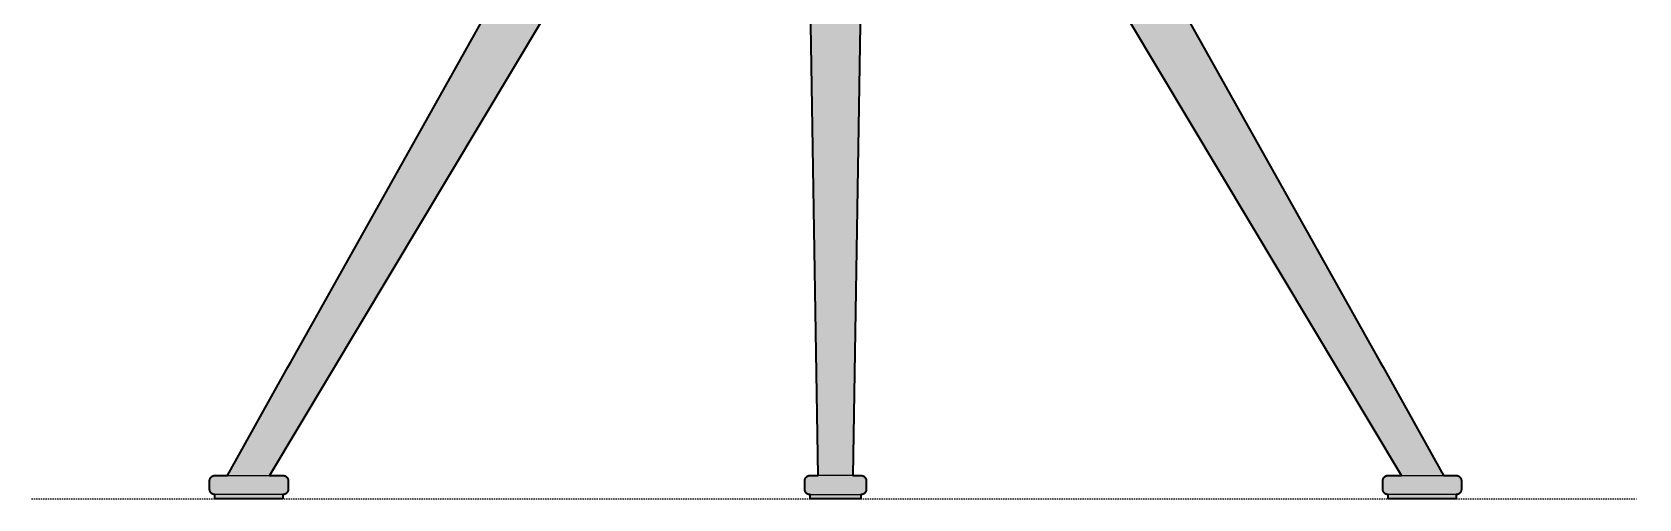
# Model space of a CAD drawing. Header units: millimetres. Extents: x 0 to 1730, y -952 to 439.
# Drawn here: x 0 to 757, y 0 to 220 of the extents above; entities that cross this region are included whole.
import ezdxf

# ---------------------------------------------------------------- set-up
doc = ezdxf.new("R2010")
doc.units = ezdxf.units.MM
doc.linetypes.add('Dots', pattern=[1, 0, -1])
doc.layers.add('Blocks', color=7, linetype='Continuous')
doc.layers.add('Blocks$Fill', color=7, linetype='Continuous', true_color=0xffffff)
for name, color, linetype, lineweight, true_color in [('Blocks$Inner', 7, 'Continuous', 25, 0x007f00), ('Blocks$Outline', 7, 'Continuous', 35, 0xff3f3f), ('Groud', 7, 'Dots', 25, 0x243775)]:
    doc.layers.add(name, color=color, linetype=linetype, lineweight=lineweight, true_color=true_color)

# ---------------------------------------------------------------- blocks, each defined once
blk = doc.blocks.new('Pyramid 51 Coffee Table Front')
at = {"layer": 'Blocks$Fill'}
blk.add_hatch(color=256, dxfattribs=at).paths.add_polyline_path([(678.38, 439.5), (678.38, 417.5), (628.38, 417.5), (628.38, 415.5), (623.27, 415.5), (621.24, 415.44), (620.29, 415.37), (619.34, 415.27), (618.46, 415.15), (618.03, 415.07), (617.59, 414.99), (617.2, 414.91), (616.81, 414.83), (616.42, 414.73), (616.03, 414.62), (615.71, 414.52), (615.4, 414.42), (615.08, 414.3), (614.93, 414.24), (614.77, 414.17), (614.64, 414.11), (614.51, 414.05), (614.37, 413.99), (614.24, 413.92), (614.14, 413.86), (614.03, 413.79), (613.92, 413.73), (613.82, 413.66), (613.73, 413.59), (613.68, 413.56), (613.64, 413.52), (613.6, 413.49), (613.55, 413.45), (613.51, 413.41), (613.47, 413.38), (613.44, 413.34), (613.4, 413.31), (613.37, 413.27), (613.34, 413.23), (613.3, 413.2), (613.27, 413.16), (613.24, 413.12), (613.22, 413.08), (613.19, 413.05), (613.17, 413.01), (613.15, 412.98), (613.14, 412.95), (613.12, 412.91), (613.1, 412.88), (613.1, 412.86), (613.09, 412.84), (613.08, 412.82), (613.07, 412.8), (613.07, 412.78), (613.06, 412.77), (613.06, 412.75), (613.05, 412.73), (613.05, 412.71), (613.04, 412.69), (613.04, 412.67), (613.04, 412.65), (613.03, 412.63), (613.03, 412.61), (613.03, 412.59), (613.02, 412.58), (613.02, 412.56), (613.02, 412.54), (613.02, 412.52), (613.02, 412.5), (613.02, 412.49), (606.19, 412.49), (460.52, 375.61), (634.94, 64.42), (636.3, 61.98), (664.76, 11), (667.18, 11), (670.65, 11), (670.77, 11), (670.83, 10.99), (670.89, 10.99), (670.95, 10.98), (671.01, 10.97), (671.07, 10.96), (671.13, 10.95), (671.2, 10.94), (671.26, 10.93), (671.32, 10.91), (671.37, 10.89), (671.43, 10.87), (671.49, 10.85), (671.55, 10.83), (671.61, 10.81), (671.67, 10.79), (671.72, 10.76), (671.78, 10.73), (671.83, 10.7), (671.89, 10.67), (671.94, 10.64), (671.99, 10.61), (672.04, 10.58), (672.1, 10.54), (672.14, 10.51), (672.19, 10.47), (672.24, 10.43), (672.29, 10.39), (672.33, 10.35), (672.38, 10.31), (672.42, 10.27), (672.5, 10.18), (672.54, 10.14), (672.58, 10.09), (672.62, 10.04), (672.66, 9.99), (672.69, 9.94), (672.73, 9.89), (672.76, 9.84), (672.79, 9.79), (672.83, 9.74), (672.86, 9.68), (672.88, 9.63), (672.91, 9.57), (672.94, 9.51), (672.96, 9.46), (672.98, 9.4), (673.01, 9.34), (673.03, 9.28), (673.05, 9.22), (673.06, 9.16), (673.08, 9.1), (673.09, 9.04), (673.1, 8.98), (673.12, 8.92), (673.13, 8.86), (673.13, 8.8), (673.14, 8.74), (673.15, 8.68), (673.15, 8.62), (673.15, 8.56), (673.15, 8.5), (673.15, 4.5), (673.15, 4.38), (673.15, 4.32), (673.14, 4.26), (673.13, 4.2), (673.13, 4.14), (673.12, 4.08), (673.1, 4.02), (673.09, 3.96), (673.08, 3.9), (673.06, 3.84), (673.05, 3.78), (673.03, 3.72), (673.01, 3.66), (672.98, 3.6), (672.96, 3.54), (672.94, 3.49), (672.91, 3.43), (672.88, 3.37), (672.86, 3.32), (672.83, 3.26), (672.79, 3.21), (672.76, 3.16), (672.73, 3.11), (672.69, 3.06), (672.66, 3.01), (672.62, 2.96), (672.58, 2.91), (672.54, 2.86), (672.5, 2.82), (672.46, 2.78), (672.42, 2.73), (672.33, 2.65), (672.29, 2.61), (672.24, 2.57), (672.19, 2.53), (672.14, 2.49), (672.1, 2.46), (672.04, 2.42), (671.99, 2.39), (671.94, 2.36), (671.89, 2.33), (671.83, 2.3), (671.78, 2.27), (671.72, 2.24), (671.67, 2.21), (671.61, 2.19), (671.55, 2.17), (671.49, 2.15), (671.43, 2.13), (671.37, 2.11), (671.32, 2.09), (671.26, 2.07), (671.2, 2.06), (671.13, 2.05), (671.07, 2.04), (671.01, 2.03), (670.95, 2.02), (670.89, 2.01), (670.83, 2.01), (670.77, 2), (670.71, 2), (670.65, 2), (670.65, 0), (667.18, 0), (642.12, 0), (638.65, 0), (638.65, 2), (638.53, 2), (638.47, 2.01), (638.41, 2.01), (638.35, 2.02), (638.29, 2.03), (638.23, 2.04), (638.17, 2.05), (638.11, 2.06), (638.05, 2.07), (637.99, 2.09), (637.93, 2.11), (637.87, 2.13), (637.81, 2.15), (637.75, 2.17), (637.7, 2.19), (637.64, 2.21), (637.58, 2.24), (637.53, 2.27), (637.47, 2.3), (637.42, 2.33), (637.36, 2.36), (637.31, 2.39), (637.26, 2.42), (637.21, 2.46), (637.16, 2.49), (637.11, 2.53), (637.06, 2.57), (637.02, 2.61), (636.97, 2.65), (636.93, 2.69), (636.88, 2.73), (636.8, 2.82), (636.76, 2.86), (636.72, 2.91), (636.68, 2.96), (636.65, 3.01), (636.61, 3.06), (636.58, 3.11), (636.54, 3.16), (636.51, 3.21), (636.48, 3.26), (636.45, 3.32), (636.42, 3.37), (636.39, 3.43), (636.37, 3.49), (636.34, 3.54), (636.32, 3.6), (636.3, 3.66), (636.28, 3.72), (636.26, 3.78), (636.24, 3.84), (636.23, 3.9), (636.21, 3.96), (636.2, 4.02), (636.19, 4.08), (636.18, 4.14), (636.17, 4.2), (636.16, 4.26), (636.16, 4.32), (636.16, 4.38), (636.15, 4.44), (636.15, 4.5), (636.15, 8.5), (636.16, 8.62), (636.16, 8.68), (636.16, 8.74), (636.17, 8.8), (636.18, 8.86), (636.19, 8.92), (636.2, 8.98), (636.21, 9.04), (636.23, 9.1), (636.24, 9.16), (636.26, 9.22), (636.28, 9.28), (636.3, 9.34), (636.32, 9.4), (636.34, 9.46), (636.37, 9.51), (636.39, 9.57), (636.42, 9.63), (636.45, 9.68), (636.48, 9.74), (636.51, 9.79), (636.54, 9.84), (636.58, 9.89), (636.61, 9.94), (636.65, 9.99), (636.68, 10.04), (636.72, 10.09), (636.76, 10.14), (636.8, 10.18), (636.84, 10.22), (636.88, 10.27), (636.97, 10.35), (637.02, 10.39), (637.06, 10.43), (637.11, 10.47), (637.16, 10.51), (637.21, 10.54), (637.26, 10.58), (637.31, 10.61), (637.36, 10.64), (637.42, 10.67), (637.47, 10.7), (637.53, 10.73), (637.58, 10.76), (637.64, 10.79), (637.7, 10.81), (637.75, 10.83), (637.81, 10.85), (637.87, 10.87), (637.93, 10.89), (637.99, 10.91), (638.05, 10.93), (638.11, 10.94), (638.17, 10.95), (638.23, 10.96), (638.29, 10.97), (638.35, 10.98), (638.41, 10.99), (638.47, 10.99), (638.53, 11), (638.59, 11), (638.65, 11), (638.65, 11), (642.12, 11), (644.95, 11), (431.2, 368.19), (429.88, 368.19), (429.77, 368.17), (429.74, 368.17), (429.71, 368.17), (429.68, 368.17), (429.65, 368.17), (429.65, 368.19), (395.32, 368.19), (393.32, 368.19), (392.88, 368.19), (392.4, 368.19), (386.51, 11), (390.37, 11), (390.49, 11), (390.54, 10.99), (390.6, 10.99), (390.66, 10.98), (390.71, 10.98), (390.77, 10.97), (390.83, 10.96), (390.89, 10.95), (390.95, 10.93), (391, 10.92), (391.06, 10.9), (391.12, 10.89), (391.18, 10.87), (391.24, 10.85), (391.29, 10.82), (391.35, 10.8), (391.41, 10.78), (391.47, 10.75), (391.52, 10.72), (391.58, 10.69), (391.63, 10.66), (391.69, 10.63), (391.74, 10.59), (391.8, 10.56), (391.85, 10.52), (391.9, 10.48), (391.95, 10.44), (392, 10.4), (392.05, 10.36), (392.1, 10.31), (392.14, 10.27), (392.19, 10.22), (392.23, 10.17), (392.27, 10.13), (392.31, 10.08), (392.35, 10.03), (392.39, 9.97), (392.43, 9.92), (392.47, 9.87), (392.5, 9.81), (392.53, 9.76), (392.56, 9.7), (392.59, 9.65), (392.62, 9.59), (392.65, 9.54), (392.67, 9.48), (392.7, 9.42), (392.72, 9.36), (392.74, 9.3), (392.76, 9.25), (392.78, 9.19), (392.79, 9.13), (392.81, 9.07), (392.82, 9.01), (392.83, 8.95), (392.84, 8.9), (392.85, 8.84), (392.86, 8.78), (392.86, 8.72), (392.87, 8.67), (392.87, 8.61), (392.87, 8.56), (392.87, 8.5), (392.87, 4.5), (392.87, 4.39), (392.87, 4.33), (392.86, 4.28), (392.86, 4.22), (392.85, 4.16), (392.84, 4.1), (392.83, 4.05), (392.82, 3.99), (392.81, 3.93), (392.79, 3.87), (392.78, 3.81), (392.76, 3.75), (392.74, 3.7), (392.72, 3.64), (392.7, 3.58), (392.67, 3.52), (392.65, 3.46), (392.62, 3.41), (392.59, 3.35), (392.56, 3.3), (392.53, 3.24), (392.5, 3.19), (392.47, 3.13), (392.43, 3.08), (392.39, 3.03), (392.35, 2.97), (392.31, 2.92), (392.27, 2.87), (392.23, 2.83), (392.19, 2.78), (392.14, 2.73), (392.1, 2.69), (392.05, 2.64), (392, 2.6), (391.95, 2.56), (391.9, 2.52), (391.85, 2.48), (391.8, 2.44), (391.74, 2.41), (391.69, 2.37), (391.63, 2.34), (391.58, 2.31), (391.52, 2.28), (391.47, 2.25), (391.41, 2.22), (391.35, 2.2), (391.29, 2.18), (391.24, 2.15), (391.18, 2.13), (391.12, 2.11), (391.06, 2.1), (391, 2.08), (390.95, 2.07), (390.89, 2.05), (390.83, 2.04), (390.77, 2.03), (390.71, 2.02), (390.66, 2.02), (390.6, 2.01), (390.54, 2.01), (390.49, 2), (390.43, 2), (390.37, 2), (390.37, 0), (366.37, 0), (366.37, 2), (366.26, 2), (366.21, 2.01), (366.15, 2.01), (366.09, 2.02), (366.03, 2.02), (365.98, 2.03), (365.92, 2.04), (365.86, 2.05), (365.8, 2.07), (365.74, 2.08), (365.69, 2.1), (365.63, 2.11), (365.57, 2.13), (365.51, 2.15), (365.45, 2.18), (365.4, 2.2), (365.34, 2.22), (365.28, 2.25), (365.23, 2.28), (365.17, 2.31), (365.11, 2.34), (365.06, 2.37), (365.01, 2.41), (364.95, 2.44), (364.9, 2.48), (364.85, 2.52), (364.8, 2.56), (364.75, 2.6), (364.7, 2.64), (364.65, 2.69), (364.61, 2.73), (364.56, 2.78), (364.52, 2.83), (364.47, 2.87), (364.43, 2.92), (364.39, 2.97), (364.35, 3.03), (364.32, 3.08), (364.28, 3.13), (364.25, 3.19), (364.21, 3.24), (364.18, 3.3), (364.15, 3.35), (364.13, 3.41), (364.1, 3.46), (364.07, 3.52), (364.05, 3.58), (364.03, 3.64), (364.01, 3.7), (363.99, 3.75), (363.97, 3.81), (363.95, 3.87), (363.94, 3.93), (363.93, 3.99), (363.92, 4.05), (363.91, 4.1), (363.9, 4.16), (363.89, 4.22), (363.88, 4.28), (363.88, 4.33), (363.88, 4.39), (363.87, 4.44), (363.87, 4.5), (363.87, 8.5), (363.88, 8.61), (363.88, 8.67), (363.88, 8.72), (363.89, 8.78), (363.9, 8.84), (363.91, 8.9), (363.92, 8.95), (363.93, 9.01), (363.94, 9.07), (363.95, 9.13), (363.97, 9.19), (363.99, 9.25), (364.01, 9.3), (364.03, 9.36), (364.05, 9.42), (364.07, 9.48), (364.1, 9.54), (364.13, 9.59), (364.15, 9.65), (364.18, 9.7), (364.21, 9.76), (364.25, 9.81), (364.28, 9.87), (364.32, 9.92), (364.35, 9.97), (364.39, 10.03), (364.43, 10.08), (364.47, 10.13), (364.52, 10.17), (364.56, 10.22), (364.61, 10.27), (364.65, 10.31), (364.7, 10.36), (364.75, 10.4), (364.8, 10.44), (364.85, 10.48), (364.9, 10.52), (364.95, 10.56), (365.01, 10.59), (365.06, 10.63), (365.11, 10.66), (365.17, 10.69), (365.23, 10.72), (365.28, 10.75), (365.34, 10.78), (365.4, 10.8), (365.45, 10.82), (365.51, 10.85), (365.57, 10.87), (365.63, 10.89), (365.69, 10.9), (365.74, 10.92), (365.8, 10.93), (365.86, 10.95), (365.92, 10.96), (365.98, 10.97), (366.03, 10.98), (366.09, 10.98), (366.15, 10.99), (366.21, 10.99), (366.26, 11), (366.32, 11), (366.37, 11), (370.24, 11), (364.34, 368.19), (363.88, 368.19), (363.43, 368.19), (361.43, 368.19), (325.55, 368.19), (111.8, 11), (114.63, 11), (118.1, 11), (118.22, 11), (118.28, 10.99), (118.34, 10.99), (118.4, 10.98), (118.46, 10.97), (118.52, 10.96), (118.58, 10.95), (118.64, 10.94), (118.7, 10.93), (118.76, 10.91), (118.82, 10.89), (118.88, 10.87), (118.94, 10.85), (119, 10.83), (119.06, 10.81), (119.11, 10.79), (119.17, 10.76), (119.23, 10.73), (119.28, 10.7), (119.34, 10.67), (119.39, 10.64), (119.44, 10.61), (119.49, 10.58), (119.54, 10.54), (119.59, 10.51), (119.64, 10.47), (119.69, 10.43), (119.74, 10.39), (119.78, 10.35), (119.82, 10.31), (119.87, 10.27), (119.95, 10.18), (119.99, 10.14), (120.03, 10.09), (120.07, 10.04), (120.11, 9.99), (120.14, 9.94), (120.18, 9.89), (120.21, 9.84), (120.24, 9.79), (120.27, 9.74), (120.3, 9.68), (120.33, 9.63), (120.36, 9.57), (120.39, 9.51), (120.41, 9.46), (120.43, 9.4), (120.45, 9.34), (120.47, 9.28), (120.49, 9.22), (120.51, 9.16), (120.53, 9.1), (120.54, 9.04), (120.55, 8.98), (120.56, 8.92), (120.57, 8.86), (120.58, 8.8), (120.59, 8.74), (120.59, 8.68), (120.6, 8.62), (120.6, 8.56), (120.6, 8.5), (120.6, 4.5), (120.6, 4.38), (120.59, 4.32), (120.59, 4.26), (120.58, 4.2), (120.57, 4.14), (120.56, 4.08), (120.55, 4.02), (120.54, 3.96), (120.53, 3.9), (120.51, 3.84), (120.49, 3.78), (120.47, 3.72), (120.45, 3.66), (120.43, 3.6), (120.41, 3.54), (120.39, 3.49), (120.36, 3.43), (120.33, 3.37), (120.3, 3.32), (120.27, 3.26), (120.24, 3.21), (120.21, 3.16), (120.18, 3.11), (120.14, 3.06), (120.11, 3.01), (120.07, 2.96), (120.03, 2.91), (119.99, 2.86), (119.95, 2.82), (119.91, 2.78), (119.87, 2.73), (119.78, 2.65), (119.74, 2.61), (119.69, 2.57), (119.64, 2.53), (119.59, 2.49), (119.54, 2.46), (119.49, 2.42), (119.44, 2.39), (119.39, 2.36), (119.34, 2.33), (119.28, 2.3), (119.23, 2.27), (119.17, 2.24), (119.11, 2.21), (119.06, 2.19), (119, 2.17), (118.94, 2.15), (118.88, 2.13), (118.82, 2.11), (118.76, 2.09), (118.7, 2.07), (118.64, 2.06), (118.58, 2.05), (118.52, 2.04), (118.46, 2.03), (118.4, 2.02), (118.34, 2.01), (118.28, 2.01), (118.22, 2), (118.16, 2), (118.1, 2), (118.1, 0), (114.63, 0), (89.57, 0), (86.1, 0), (86.1, 2), (85.98, 2), (85.92, 2.01), (85.86, 2.01), (85.8, 2.02), (85.74, 2.03), (85.68, 2.04), (85.62, 2.05), (85.56, 2.06), (85.5, 2.07), (85.44, 2.09), (85.38, 2.11), (85.32, 2.13), (85.26, 2.15), (85.2, 2.17), (85.14, 2.19), (85.09, 2.21), (85.03, 2.24), (84.97, 2.27), (84.92, 2.3), (84.87, 2.33), (84.81, 2.36), (84.76, 2.39), (84.71, 2.42), (84.66, 2.46), (84.61, 2.49), (84.56, 2.53), (84.51, 2.57), (84.47, 2.61), (84.42, 2.65), (84.38, 2.69), (84.33, 2.73), (84.25, 2.82), (84.21, 2.86), (84.17, 2.91), (84.13, 2.96), (84.1, 3.01), (84.06, 3.06), (84.02, 3.11), (83.99, 3.16), (83.96, 3.21), (83.93, 3.26), (83.9, 3.32), (83.87, 3.37), (83.84, 3.43), (83.82, 3.49), (83.79, 3.54), (83.77, 3.6), (83.75, 3.66), (83.73, 3.72), (83.71, 3.78), (83.69, 3.84), (83.67, 3.9), (83.66, 3.96), (83.65, 4.02), (83.64, 4.08), (83.63, 4.14), (83.62, 4.2), (83.61, 4.26), (83.61, 4.32), (83.6, 4.38), (83.6, 4.44), (83.6, 4.5), (83.6, 8.5), (83.6, 8.62), (83.61, 8.68), (83.61, 8.74), (83.62, 8.8), (83.63, 8.86), (83.64, 8.92), (83.65, 8.98), (83.66, 9.04), (83.67, 9.1), (83.69, 9.16), (83.71, 9.22), (83.73, 9.28), (83.75, 9.34), (83.77, 9.4), (83.79, 9.46), (83.82, 9.51), (83.84, 9.57), (83.87, 9.63), (83.9, 9.68), (83.93, 9.74), (83.96, 9.79), (83.99, 9.84), (84.02, 9.89), (84.06, 9.94), (84.1, 9.99), (84.13, 10.04), (84.17, 10.09), (84.21, 10.14), (84.25, 10.18), (84.29, 10.22), (84.33, 10.27), (84.42, 10.35), (84.47, 10.39), (84.51, 10.43), (84.56, 10.47), (84.61, 10.51), (84.66, 10.54), (84.71, 10.58), (84.76, 10.61), (84.81, 10.64), (84.87, 10.67), (84.92, 10.7), (84.97, 10.73), (85.03, 10.76), (85.09, 10.79), (85.14, 10.81), (85.2, 10.83), (85.26, 10.85), (85.32, 10.87), (85.38, 10.89), (85.44, 10.91), (85.5, 10.93), (85.56, 10.94), (85.62, 10.95), (85.68, 10.96), (85.74, 10.97), (85.8, 10.98), (85.86, 10.99), (85.92, 10.99), (85.98, 11), (86.04, 11), (86.1, 11), (86.1, 11), (89.57, 11), (92, 11), (120.45, 61.98), (121.81, 64.42), (296.24, 375.61), (150.57, 412.49), (143.73, 412.49), (143.73, 412.5), (143.73, 412.54), (143.73, 412.56), (143.73, 412.58), (143.73, 412.59), (143.72, 412.61), (143.72, 412.63), (143.72, 412.65), (143.71, 412.67), (143.71, 412.69), (143.71, 412.71), (143.7, 412.73), (143.7, 412.75), (143.69, 412.77), (143.68, 412.78), (143.68, 412.8), (143.67, 412.82), (143.66, 412.84), (143.66, 412.86), (143.65, 412.88), (143.63, 412.91), (143.62, 412.95), (143.6, 412.98), (143.58, 413.01), (143.56, 413.05), (143.54, 413.08), (143.51, 413.12), (143.48, 413.16), (143.45, 413.2), (143.42, 413.23), (143.39, 413.27), (143.35, 413.31), (143.32, 413.34), (143.28, 413.38), (143.24, 413.41), (143.2, 413.45), (143.16, 413.49), (143.11, 413.52), (143.07, 413.56), (143.02, 413.59), (142.93, 413.66), (142.83, 413.73), (142.72, 413.79), (142.62, 413.86), (142.51, 413.92), (142.38, 413.99), (142.25, 414.05), (142.11, 414.11), (141.98, 414.17), (141.83, 414.24), (141.67, 414.3), (141.36, 414.42), (141.04, 414.52), (140.72, 414.62), (140.33, 414.73), (139.95, 414.83), (139.55, 414.91), (139.16, 414.99), (138.73, 415.07), (138.29, 415.15), (137.41, 415.27), (136.46, 415.37), (135.52, 415.44), (134.5, 415.48), (133.48, 415.5), (128.37, 415.5), (128.37, 417.5), (78.38, 417.5), (78.38, 439.5), (378.38, 439.5)], flags=0)
at = {"layer": 'Blocks$Inner'}
for points in [[(111.8, 11), (325.55, 368.19)], [(431.2, 368.19), (644.95, 11)], [(363.6, 413.48), (370.24, 11)], [(393.15, 413.49), (386.51, 11)], [(92, 11), (120.45, 61.98), (121.81, 64.42), (296.24, 375.61)], [(460.52, 375.61), (634.94, 64.42), (636.3, 61.98), (664.76, 11)], [(638.65, 2), (638.65, 0), (642.12, 0), (667.18, 0), (670.65, 0), (670.65, 2), (667.18, 2), (642.12, 2), (638.65, 2), (638.59, 2), (638.53, 2), (638.47, 2.01), (638.41, 2.01), (638.35, 2.02), (638.29, 2.03), (638.23, 2.04), (638.17, 2.05), (638.11, 2.06), (638.05, 2.07), (637.99, 2.09), (637.93, 2.11), (637.87, 2.13), (637.81, 2.15), (637.75, 2.17), (637.7, 2.19), (637.64, 2.21), (637.58, 2.24), (637.53, 2.27), (637.47, 2.3), (637.42, 2.33), (637.36, 2.36), (637.31, 2.39), (637.26, 2.42), (637.21, 2.46), (637.16, 2.49), (637.11, 2.53), (637.06, 2.57), (637.02, 2.61), (636.97, 2.65), (636.93, 2.69), (636.88, 2.73), (636.84, 2.78), (636.8, 2.82), (636.76, 2.86), (636.72, 2.91), (636.68, 2.96), (636.65, 3.01), (636.61, 3.06), (636.58, 3.11), (636.54, 3.16), (636.51, 3.21), (636.48, 3.26), (636.45, 3.32), (636.42, 3.37), (636.39, 3.43), (636.37, 3.49), (636.34, 3.54), (636.32, 3.6), (636.3, 3.66), (636.28, 3.72), (636.26, 3.78), (636.24, 3.84), (636.23, 3.9), (636.21, 3.96), (636.2, 4.02), (636.19, 4.08), (636.18, 4.14), (636.17, 4.2), (636.16, 4.26), (636.16, 4.32), (636.16, 4.38), (636.15, 4.44), (636.15, 4.5), (636.15, 8.5), (636.15, 8.56), (636.16, 8.62), (636.16, 8.68), (636.16, 8.74), (636.17, 8.8), (636.18, 8.86), (636.19, 8.92), (636.2, 8.98), (636.21, 9.04), (636.23, 9.1), (636.24, 9.16), (636.26, 9.22), (636.28, 9.28), (636.3, 9.34), (636.32, 9.4), (636.34, 9.46), (636.37, 9.51), (636.39, 9.57), (636.42, 9.63), (636.45, 9.68), (636.48, 9.74), (636.51, 9.79), (636.54, 9.84), (636.58, 9.89), (636.61, 9.94), (636.65, 9.99), (636.68, 10.04), (636.72, 10.09), (636.76, 10.14), (636.8, 10.18), (636.84, 10.22), (636.88, 10.27), (636.93, 10.31), (636.97, 10.35), (637.02, 10.39), (637.06, 10.43), (637.11, 10.47), (637.16, 10.51), (637.21, 10.54), (637.26, 10.58), (637.31, 10.61), (637.36, 10.64), (637.42, 10.67), (637.47, 10.7), (637.53, 10.73), (637.58, 10.76), (637.64, 10.79), (637.7, 10.81), (637.75, 10.83), (637.81, 10.85), (637.87, 10.87), (637.93, 10.89), (637.99, 10.91), (638.05, 10.93), (638.11, 10.94), (638.17, 10.95), (638.23, 10.96), (638.29, 10.97), (638.35, 10.98), (638.41, 10.99), (638.47, 10.99), (638.53, 11), (638.59, 11), (638.65, 11), (642.12, 11), (667.18, 11), (670.65, 11), (670.71, 11), (670.77, 11), (670.83, 10.99), (670.89, 10.99), (670.95, 10.98), (671.01, 10.97), (671.07, 10.96), (671.13, 10.95), (671.2, 10.94), (671.26, 10.93), (671.32, 10.91), (671.37, 10.89), (671.43, 10.87), (671.49, 10.85), (671.55, 10.83), (671.61, 10.81), (671.67, 10.79), (671.72, 10.76), (671.78, 10.73), (671.83, 10.7), (671.89, 10.67), (671.94, 10.64), (671.99, 10.61), (672.04, 10.58), (672.1, 10.54), (672.14, 10.51), (672.19, 10.47), (672.24, 10.43), (672.29, 10.39), (672.33, 10.35), (672.38, 10.31), (672.42, 10.27), (672.46, 10.22), (672.5, 10.18), (672.54, 10.14), (672.58, 10.09), (672.62, 10.04), (672.66, 9.99), (672.69, 9.94), (672.73, 9.89), (672.76, 9.84), (672.79, 9.79), (672.83, 9.74), (672.86, 9.68), (672.88, 9.63), (672.91, 9.57), (672.94, 9.51), (672.96, 9.46), (672.98, 9.4), (673.01, 9.34), (673.03, 9.28), (673.05, 9.22), (673.06, 9.16), (673.08, 9.1), (673.09, 9.04), (673.1, 8.98), (673.12, 8.92), (673.13, 8.86), (673.13, 8.8), (673.14, 8.74), (673.15, 8.68), (673.15, 8.62), (673.15, 8.56), (673.15, 8.5), (673.15, 4.5), (673.15, 4.44), (673.15, 4.38), (673.15, 4.32), (673.14, 4.26), (673.13, 4.2), (673.13, 4.14), (673.12, 4.08), (673.1, 4.02), (673.09, 3.96), (673.08, 3.9), (673.06, 3.84), (673.05, 3.78), (673.03, 3.72), (673.01, 3.66), (672.98, 3.6), (672.96, 3.54), (672.94, 3.49), (672.91, 3.43), (672.88, 3.37), (672.86, 3.32), (672.83, 3.26), (672.79, 3.21), (672.76, 3.16), (672.73, 3.11), (672.69, 3.06), (672.66, 3.01), (672.62, 2.96), (672.58, 2.91), (672.54, 2.86), (672.5, 2.82), (672.46, 2.78), (672.42, 2.73), (672.38, 2.69), (672.33, 2.65), (672.29, 2.61), (672.24, 2.57), (672.19, 2.53), (672.14, 2.49), (672.1, 2.46), (672.04, 2.42), (671.99, 2.39), (671.94, 2.36), (671.89, 2.33), (671.83, 2.3), (671.78, 2.27), (671.72, 2.24), (671.67, 2.21), (671.61, 2.19), (671.55, 2.17), (671.49, 2.15), (671.43, 2.13), (671.37, 2.11), (671.32, 2.09), (671.26, 2.07), (671.2, 2.06), (671.13, 2.05), (671.07, 2.04), (671.01, 2.03), (670.95, 2.02), (670.89, 2.01), (670.83, 2.01), (670.77, 2), (670.71, 2), (670.65, 2)], [(118.1, 2), (118.1, 0), (114.63, 0), (89.57, 0), (86.1, 0), (86.1, 2)], [(366.37, 2), (366.37, 0), (390.37, 0), (390.37, 2)]]:
    blk.add_lwpolyline(points, dxfattribs=at)
for points in [[(89.15, 2), (86.1, 2), (86.04, 2), (85.98, 2), (85.92, 2.01), (85.86, 2.01), (85.8, 2.02), (85.74, 2.03), (85.68, 2.04), (85.62, 2.05), (85.56, 2.06), (85.5, 2.07), (85.44, 2.09), (85.38, 2.11), (85.32, 2.13), (85.26, 2.15), (85.2, 2.17), (85.14, 2.19), (85.09, 2.21), (85.03, 2.24), (84.97, 2.27), (84.92, 2.3), (84.87, 2.33), (84.81, 2.36), (84.76, 2.39), (84.71, 2.42), (84.66, 2.46), (84.61, 2.49), (84.56, 2.53), (84.51, 2.57), (84.47, 2.61), (84.42, 2.65), (84.38, 2.69), (84.33, 2.73), (84.29, 2.78), (84.25, 2.82), (84.21, 2.86), (84.17, 2.91), (84.13, 2.96), (84.1, 3.01), (84.06, 3.06), (84.02, 3.11), (83.99, 3.16), (83.96, 3.21), (83.93, 3.26), (83.9, 3.32), (83.87, 3.37), (83.84, 3.43), (83.82, 3.49), (83.79, 3.54), (83.77, 3.6), (83.75, 3.66), (83.73, 3.72), (83.71, 3.78), (83.69, 3.84), (83.67, 3.9), (83.66, 3.96), (83.65, 4.02), (83.64, 4.08), (83.63, 4.14), (83.62, 4.2), (83.61, 4.26), (83.61, 4.32), (83.6, 4.38), (83.6, 4.44), (83.6, 4.5), (83.6, 8.5), (83.6, 8.56), (83.6, 8.62), (83.61, 8.68), (83.61, 8.74), (83.62, 8.8), (83.63, 8.86), (83.64, 8.92), (83.65, 8.98), (83.66, 9.04), (83.67, 9.1), (83.69, 9.16), (83.71, 9.22), (83.73, 9.28), (83.75, 9.34), (83.77, 9.4), (83.79, 9.46), (83.82, 9.51), (83.84, 9.57), (83.87, 9.63), (83.9, 9.68), (83.93, 9.74), (83.96, 9.79), (83.99, 9.84), (84.02, 9.89), (84.06, 9.94), (84.1, 9.99), (84.13, 10.04), (84.17, 10.09), (84.21, 10.14), (84.25, 10.18), (84.29, 10.22), (84.33, 10.27), (84.38, 10.31), (84.42, 10.35), (84.47, 10.39), (84.51, 10.43), (84.56, 10.47), (84.61, 10.51), (84.66, 10.54), (84.71, 10.58), (84.76, 10.61), (84.81, 10.64), (84.87, 10.67), (84.92, 10.7), (84.97, 10.73), (85.03, 10.76), (85.09, 10.79), (85.14, 10.81), (85.2, 10.83), (85.26, 10.85), (85.32, 10.87), (85.38, 10.89), (85.44, 10.91), (85.5, 10.93), (85.56, 10.94), (85.62, 10.95), (85.68, 10.96), (85.74, 10.97), (85.8, 10.98), (85.86, 10.99), (85.92, 10.99), (85.98, 11), (86.04, 11), (86.1, 11), (89.57, 11), (114.63, 11), (118.1, 11), (118.16, 11), (118.22, 11), (118.28, 10.99), (118.34, 10.99), (118.4, 10.98), (118.46, 10.97), (118.52, 10.96), (118.58, 10.95), (118.64, 10.94), (118.7, 10.93), (118.76, 10.91), (118.82, 10.89), (118.88, 10.87), (118.94, 10.85), (119, 10.83), (119.06, 10.81), (119.11, 10.79), (119.17, 10.76), (119.23, 10.73), (119.28, 10.7), (119.34, 10.67), (119.39, 10.64), (119.44, 10.61), (119.49, 10.58), (119.54, 10.54), (119.59, 10.51), (119.64, 10.47), (119.69, 10.43), (119.74, 10.39), (119.78, 10.35), (119.82, 10.31), (119.87, 10.27), (119.91, 10.22), (119.95, 10.18), (119.99, 10.14), (120.03, 10.09), (120.07, 10.04), (120.11, 9.99), (120.14, 9.94), (120.18, 9.89), (120.21, 9.84), (120.24, 9.79), (120.27, 9.74), (120.3, 9.68), (120.33, 9.63), (120.36, 9.57), (120.39, 9.51), (120.41, 9.46), (120.43, 9.4), (120.45, 9.34), (120.47, 9.28), (120.49, 9.22), (120.51, 9.16), (120.53, 9.1), (120.54, 9.04), (120.55, 8.98), (120.56, 8.92), (120.57, 8.86), (120.58, 8.8), (120.59, 8.74), (120.59, 8.68), (120.6, 8.62), (120.6, 8.56), (120.6, 8.5), (120.6, 4.5), (120.6, 4.44), (120.6, 4.38), (120.59, 4.32), (120.59, 4.26), (120.58, 4.2), (120.57, 4.14), (120.56, 4.08), (120.55, 4.02), (120.54, 3.96), (120.53, 3.9), (120.51, 3.84), (120.49, 3.78), (120.47, 3.72), (120.45, 3.66), (120.43, 3.6), (120.41, 3.54), (120.39, 3.49), (120.36, 3.43), (120.33, 3.37), (120.3, 3.32), (120.27, 3.26), (120.24, 3.21), (120.21, 3.16), (120.18, 3.11), (120.14, 3.06), (120.11, 3.01), (120.07, 2.96), (120.03, 2.91), (119.99, 2.86), (119.95, 2.82), (119.91, 2.78), (119.87, 2.73), (119.82, 2.69), (119.78, 2.65), (119.74, 2.61), (119.69, 2.57), (119.64, 2.53), (119.59, 2.49), (119.54, 2.46), (119.49, 2.42), (119.44, 2.39), (119.39, 2.36), (119.34, 2.33), (119.28, 2.3), (119.23, 2.27), (119.17, 2.24), (119.11, 2.21), (119.06, 2.19), (119, 2.17), (118.94, 2.15), (118.88, 2.13), (118.82, 2.11), (118.76, 2.09), (118.7, 2.07), (118.64, 2.06), (118.58, 2.05), (118.52, 2.04), (118.46, 2.03), (118.4, 2.02), (118.34, 2.01), (118.28, 2.01), (118.22, 2), (118.16, 2), (118.1, 2), (114.63, 2), (89.57, 2)], [(366.37, 2), (390.37, 2), (390.43, 2), (390.49, 2), (390.54, 2.01), (390.6, 2.01), (390.66, 2.02), (390.71, 2.02), (390.77, 2.03), (390.83, 2.04), (390.89, 2.05), (390.95, 2.07), (391, 2.08), (391.06, 2.1), (391.12, 2.11), (391.18, 2.13), (391.24, 2.15), (391.29, 2.18), (391.35, 2.2), (391.41, 2.22), (391.47, 2.25), (391.52, 2.28), (391.58, 2.31), (391.63, 2.34), (391.69, 2.37), (391.74, 2.41), (391.8, 2.44), (391.85, 2.48), (391.9, 2.52), (391.95, 2.56), (392, 2.6), (392.05, 2.64), (392.1, 2.69), (392.14, 2.73), (392.19, 2.78), (392.23, 2.83), (392.27, 2.87), (392.31, 2.92), (392.35, 2.97), (392.39, 3.03), (392.43, 3.08), (392.47, 3.13), (392.5, 3.19), (392.53, 3.24), (392.56, 3.3), (392.59, 3.35), (392.62, 3.41), (392.65, 3.46), (392.67, 3.52), (392.7, 3.58), (392.72, 3.64), (392.74, 3.7), (392.76, 3.75), (392.78, 3.81), (392.79, 3.87), (392.81, 3.93), (392.82, 3.99), (392.83, 4.05), (392.84, 4.1), (392.85, 4.16), (392.86, 4.22), (392.86, 4.28), (392.87, 4.33), (392.87, 4.39), (392.87, 4.44), (392.87, 4.5), (392.87, 8.5), (392.87, 8.56), (392.87, 8.61), (392.87, 8.67), (392.86, 8.72), (392.86, 8.78), (392.85, 8.84), (392.84, 8.9), (392.83, 8.95), (392.82, 9.01), (392.81, 9.07), (392.79, 9.13), (392.78, 9.19), (392.76, 9.25), (392.74, 9.3), (392.72, 9.36), (392.7, 9.42), (392.67, 9.48), (392.65, 9.54), (392.62, 9.59), (392.59, 9.65), (392.56, 9.7), (392.53, 9.76), (392.5, 9.81), (392.47, 9.87), (392.43, 9.92), (392.39, 9.97), (392.35, 10.03), (392.31, 10.08), (392.27, 10.13), (392.23, 10.17), (392.19, 10.22), (392.14, 10.27), (392.1, 10.31), (392.05, 10.36), (392, 10.4), (391.95, 10.44), (391.9, 10.48), (391.85, 10.52), (391.8, 10.56), (391.74, 10.59), (391.69, 10.63), (391.63, 10.66), (391.58, 10.69), (391.52, 10.72), (391.47, 10.75), (391.41, 10.78), (391.35, 10.8), (391.29, 10.82), (391.24, 10.85), (391.18, 10.87), (391.12, 10.89), (391.06, 10.9), (391, 10.92), (390.95, 10.93), (390.89, 10.95), (390.83, 10.96), (390.77, 10.97), (390.71, 10.98), (390.66, 10.98), (390.6, 10.99), (390.54, 10.99), (390.49, 11), (390.43, 11), (390.37, 11), (366.37, 11), (366.32, 11), (366.26, 11), (366.21, 10.99), (366.15, 10.99), (366.09, 10.98), (366.03, 10.98), (365.98, 10.97), (365.92, 10.96), (365.86, 10.95), (365.8, 10.93), (365.74, 10.92), (365.69, 10.9), (365.63, 10.89), (365.57, 10.87), (365.51, 10.85), (365.45, 10.82), (365.4, 10.8), (365.34, 10.78), (365.28, 10.75), (365.23, 10.72), (365.17, 10.69), (365.11, 10.66), (365.06, 10.63), (365.01, 10.59), (364.95, 10.56), (364.9, 10.52), (364.85, 10.48), (364.8, 10.44), (364.75, 10.4), (364.7, 10.36), (364.65, 10.31), (364.61, 10.27), (364.56, 10.22), (364.52, 10.17), (364.47, 10.13), (364.43, 10.08), (364.39, 10.03), (364.35, 9.97), (364.32, 9.92), (364.28, 9.87), (364.25, 9.81), (364.21, 9.76), (364.18, 9.7), (364.15, 9.65), (364.13, 9.59), (364.1, 9.54), (364.07, 9.48), (364.05, 9.42), (364.03, 9.36), (364.01, 9.3), (363.99, 9.25), (363.97, 9.19), (363.95, 9.13), (363.94, 9.07), (363.93, 9.01), (363.92, 8.95), (363.91, 8.9), (363.9, 8.84), (363.89, 8.78), (363.88, 8.72), (363.88, 8.67), (363.88, 8.61), (363.87, 8.56), (363.87, 8.5), (363.87, 4.5), (363.87, 4.44), (363.88, 4.39), (363.88, 4.33), (363.88, 4.28), (363.89, 4.22), (363.9, 4.16), (363.91, 4.1), (363.92, 4.05), (363.93, 3.99), (363.94, 3.93), (363.95, 3.87), (363.97, 3.81), (363.99, 3.75), (364.01, 3.7), (364.03, 3.64), (364.05, 3.58), (364.07, 3.52), (364.1, 3.46), (364.13, 3.41), (364.15, 3.35), (364.18, 3.3), (364.21, 3.24), (364.25, 3.19), (364.28, 3.13), (364.32, 3.08), (364.35, 3.03), (364.39, 2.97), (364.43, 2.92), (364.47, 2.87), (364.52, 2.83), (364.56, 2.78), (364.61, 2.73), (364.65, 2.69), (364.7, 2.64), (364.75, 2.6), (364.8, 2.56), (364.85, 2.52), (364.9, 2.48), (364.95, 2.44), (365.01, 2.41), (365.06, 2.37), (365.11, 2.34), (365.17, 2.31), (365.23, 2.28), (365.28, 2.25), (365.34, 2.22), (365.4, 2.2), (365.45, 2.18), (365.51, 2.15), (365.57, 2.13), (365.63, 2.11), (365.69, 2.1), (365.74, 2.08), (365.8, 2.07), (365.86, 2.05), (365.92, 2.04), (365.98, 2.03), (366.03, 2.02), (366.09, 2.02), (366.15, 2.01), (366.21, 2.01), (366.26, 2), (366.32, 2)]]:
    blk.add_lwpolyline(points, close=True, dxfattribs=at)
at = {"layer": 'Blocks$Outline'}
for points in [[(121.81, 64.42), (296.24, 375.61)], [(460.52, 375.61), (634.94, 64.42)], [(325.55, 368.19), (111.8, 11)], [(370.24, 11), (364.34, 368.19)], [(392.4, 368.19), (386.51, 11)], [(644.95, 11), (431.2, 368.19)], [(92, 11), (120.45, 61.98)], [(120.45, 61.98), (121.81, 64.42)], [(634.94, 64.42), (636.3, 61.98)], [(636.3, 61.98), (664.76, 11)], [(83.6, 8.5), (83.6, 8.56), (83.6, 8.62), (83.61, 8.68), (83.61, 8.74), (83.62, 8.8), (83.63, 8.86), (83.64, 8.92), (83.65, 8.98), (83.66, 9.04), (83.67, 9.1), (83.69, 9.16), (83.71, 9.22), (83.73, 9.28), (83.75, 9.34), (83.77, 9.4), (83.79, 9.46), (83.82, 9.51), (83.84, 9.57), (83.87, 9.63), (83.9, 9.68), (83.93, 9.74), (83.96, 9.79), (83.99, 9.84), (84.02, 9.89), (84.06, 9.94), (84.1, 9.99), (84.13, 10.04), (84.17, 10.09), (84.21, 10.14), (84.25, 10.18), (84.29, 10.22), (84.33, 10.27)], [(83.6, 4.5), (83.6, 8.5)], [(84.33, 10.27), (84.38, 10.31), (84.42, 10.35), (84.47, 10.39), (84.51, 10.43), (84.56, 10.47), (84.61, 10.51), (84.66, 10.54), (84.71, 10.58), (84.76, 10.61), (84.81, 10.64), (84.87, 10.67), (84.92, 10.7), (84.97, 10.73), (85.03, 10.76), (85.09, 10.79), (85.14, 10.81), (85.2, 10.83), (85.26, 10.85), (85.32, 10.87), (85.38, 10.89), (85.44, 10.91), (85.5, 10.93), (85.56, 10.94), (85.62, 10.95), (85.68, 10.96), (85.74, 10.97), (85.8, 10.98), (85.86, 10.99), (85.92, 10.99), (85.98, 11), (86.04, 11), (86.1, 11)], [(86.1, 11), (86.1, 11)], [(86.1, 11), (89.57, 11)], [(89.57, 11), (92, 11)], [(111.8, 11), (114.63, 11)], [(114.63, 11), (118.1, 11)], [(118.1, 11), (118.16, 11), (118.22, 11), (118.28, 10.99), (118.34, 10.99), (118.4, 10.98), (118.46, 10.97), (118.52, 10.96), (118.58, 10.95), (118.64, 10.94), (118.7, 10.93), (118.76, 10.91), (118.82, 10.89), (118.88, 10.87), (118.94, 10.85), (119, 10.83), (119.06, 10.81), (119.11, 10.79), (119.17, 10.76), (119.23, 10.73), (119.28, 10.7), (119.34, 10.67), (119.39, 10.64), (119.44, 10.61), (119.49, 10.58), (119.54, 10.54), (119.59, 10.51), (119.64, 10.47), (119.69, 10.43), (119.74, 10.39), (119.78, 10.35), (119.82, 10.31), (119.87, 10.27)], [(119.87, 10.27), (119.91, 10.22), (119.95, 10.18), (119.99, 10.14), (120.03, 10.09), (120.07, 10.04), (120.11, 9.99), (120.14, 9.94), (120.18, 9.89), (120.21, 9.84), (120.24, 9.79), (120.27, 9.74), (120.3, 9.68), (120.33, 9.63), (120.36, 9.57), (120.39, 9.51), (120.41, 9.46), (120.43, 9.4), (120.45, 9.34), (120.47, 9.28), (120.49, 9.22), (120.51, 9.16), (120.53, 9.1), (120.54, 9.04), (120.55, 8.98), (120.56, 8.92), (120.57, 8.86), (120.58, 8.8), (120.59, 8.74), (120.59, 8.68), (120.6, 8.62), (120.6, 8.56), (120.6, 8.5)], [(120.6, 8.5), (120.6, 4.5)], [(363.87, 8.5), (363.87, 8.56), (363.88, 8.61), (363.88, 8.67), (363.88, 8.72), (363.89, 8.78), (363.9, 8.84), (363.91, 8.9), (363.92, 8.95), (363.93, 9.01), (363.94, 9.07), (363.95, 9.13), (363.97, 9.19), (363.99, 9.25), (364.01, 9.3), (364.03, 9.36), (364.05, 9.42), (364.07, 9.48), (364.1, 9.54), (364.13, 9.59), (364.15, 9.65), (364.18, 9.7), (364.21, 9.76), (364.25, 9.81), (364.28, 9.87), (364.32, 9.92), (364.35, 9.97), (364.39, 10.03), (364.43, 10.08), (364.47, 10.13), (364.52, 10.17), (364.56, 10.22), (364.61, 10.27), (364.65, 10.31), (364.7, 10.36), (364.75, 10.4), (364.8, 10.44), (364.85, 10.48), (364.9, 10.52), (364.95, 10.56), (365.01, 10.59), (365.06, 10.63), (365.11, 10.66), (365.17, 10.69), (365.23, 10.72), (365.28, 10.75), (365.34, 10.78), (365.4, 10.8), (365.45, 10.82), (365.51, 10.85), (365.57, 10.87), (365.63, 10.89), (365.69, 10.9), (365.74, 10.92), (365.8, 10.93), (365.86, 10.95), (365.92, 10.96), (365.98, 10.97), (366.03, 10.98), (366.09, 10.98), (366.15, 10.99), (366.21, 10.99), (366.26, 11), (366.32, 11), (366.37, 11)], [(363.87, 4.5), (363.87, 8.5)], [(366.37, 11), (370.24, 11)], [(386.51, 11), (390.37, 11)], [(390.37, 11), (390.43, 11), (390.49, 11), (390.54, 10.99), (390.6, 10.99), (390.66, 10.98), (390.71, 10.98), (390.77, 10.97), (390.83, 10.96), (390.89, 10.95), (390.95, 10.93), (391, 10.92), (391.06, 10.9), (391.12, 10.89), (391.18, 10.87), (391.24, 10.85), (391.29, 10.82), (391.35, 10.8), (391.41, 10.78), (391.47, 10.75), (391.52, 10.72), (391.58, 10.69), (391.63, 10.66), (391.69, 10.63), (391.74, 10.59), (391.8, 10.56), (391.85, 10.52), (391.9, 10.48), (391.95, 10.44), (392, 10.4), (392.05, 10.36), (392.1, 10.31), (392.14, 10.27), (392.19, 10.22), (392.23, 10.17), (392.27, 10.13), (392.31, 10.08), (392.35, 10.03), (392.39, 9.97), (392.43, 9.92), (392.47, 9.87), (392.5, 9.81), (392.53, 9.76), (392.56, 9.7), (392.59, 9.65), (392.62, 9.59), (392.65, 9.54), (392.67, 9.48), (392.7, 9.42), (392.72, 9.36), (392.74, 9.3), (392.76, 9.25), (392.78, 9.19), (392.79, 9.13), (392.81, 9.07), (392.82, 9.01), (392.83, 8.95), (392.84, 8.9), (392.85, 8.84), (392.86, 8.78), (392.86, 8.72), (392.87, 8.67), (392.87, 8.61), (392.87, 8.56), (392.87, 8.5)], [(392.87, 8.5), (392.87, 4.5)], [(636.15, 8.5), (636.15, 8.56), (636.16, 8.62), (636.16, 8.68), (636.16, 8.74), (636.17, 8.8), (636.18, 8.86), (636.19, 8.92), (636.2, 8.98), (636.21, 9.04), (636.23, 9.1), (636.24, 9.16), (636.26, 9.22), (636.28, 9.28), (636.3, 9.34), (636.32, 9.4), (636.34, 9.46), (636.37, 9.51), (636.39, 9.57), (636.42, 9.63), (636.45, 9.68), (636.48, 9.74), (636.51, 9.79), (636.54, 9.84), (636.58, 9.89), (636.61, 9.94), (636.65, 9.99), (636.68, 10.04), (636.72, 10.09), (636.76, 10.14), (636.8, 10.18), (636.84, 10.22), (636.88, 10.27)], [(636.15, 4.5), (636.15, 8.5)], [(636.88, 10.27), (636.93, 10.31), (636.97, 10.35), (637.02, 10.39), (637.06, 10.43), (637.11, 10.47), (637.16, 10.51), (637.21, 10.54), (637.26, 10.58), (637.31, 10.61), (637.36, 10.64), (637.42, 10.67), (637.47, 10.7), (637.53, 10.73), (637.58, 10.76), (637.64, 10.79), (637.7, 10.81), (637.75, 10.83), (637.81, 10.85), (637.87, 10.87), (637.93, 10.89), (637.99, 10.91), (638.05, 10.93), (638.11, 10.94), (638.17, 10.95), (638.23, 10.96), (638.29, 10.97), (638.35, 10.98), (638.41, 10.99), (638.47, 10.99), (638.53, 11), (638.59, 11), (638.65, 11)], [(638.65, 11), (638.65, 11)], [(638.65, 11), (642.12, 11)], [(642.12, 11), (644.95, 11)], [(664.76, 11), (667.18, 11)], [(667.18, 11), (670.65, 11)], [(670.65, 11), (670.71, 11), (670.77, 11), (670.83, 10.99), (670.89, 10.99), (670.95, 10.98), (671.01, 10.97), (671.07, 10.96), (671.13, 10.95), (671.2, 10.94), (671.26, 10.93), (671.32, 10.91), (671.37, 10.89), (671.43, 10.87), (671.49, 10.85), (671.55, 10.83), (671.61, 10.81), (671.67, 10.79), (671.72, 10.76), (671.78, 10.73), (671.83, 10.7), (671.89, 10.67), (671.94, 10.64), (671.99, 10.61), (672.04, 10.58), (672.1, 10.54), (672.14, 10.51), (672.19, 10.47), (672.24, 10.43), (672.29, 10.39), (672.33, 10.35), (672.38, 10.31), (672.42, 10.27)], [(672.42, 10.27), (672.46, 10.22), (672.5, 10.18), (672.54, 10.14), (672.58, 10.09), (672.62, 10.04), (672.66, 9.99), (672.69, 9.94), (672.73, 9.89), (672.76, 9.84), (672.79, 9.79), (672.83, 9.74), (672.86, 9.68), (672.88, 9.63), (672.91, 9.57), (672.94, 9.51), (672.96, 9.46), (672.98, 9.4), (673.01, 9.34), (673.03, 9.28), (673.05, 9.22), (673.06, 9.16), (673.08, 9.1), (673.09, 9.04), (673.1, 8.98), (673.12, 8.92), (673.13, 8.86), (673.13, 8.8), (673.14, 8.74), (673.15, 8.68), (673.15, 8.62), (673.15, 8.56), (673.15, 8.5)], [(673.15, 8.5), (673.15, 4.5)], [(84.33, 2.73), (84.29, 2.78), (84.25, 2.82), (84.21, 2.86), (84.17, 2.91), (84.13, 2.96), (84.1, 3.01), (84.06, 3.06), (84.02, 3.11), (83.99, 3.16), (83.96, 3.21), (83.93, 3.26), (83.9, 3.32), (83.87, 3.37), (83.84, 3.43), (83.82, 3.49), (83.79, 3.54), (83.77, 3.6), (83.75, 3.66), (83.73, 3.72), (83.71, 3.78), (83.69, 3.84), (83.67, 3.9), (83.66, 3.96), (83.65, 4.02), (83.64, 4.08), (83.63, 4.14), (83.62, 4.2), (83.61, 4.26), (83.61, 4.32), (83.6, 4.38), (83.6, 4.44), (83.6, 4.5)], [(86.1, 2), (86.04, 2), (85.98, 2), (85.92, 2.01), (85.86, 2.01), (85.8, 2.02), (85.74, 2.03), (85.68, 2.04), (85.62, 2.05), (85.56, 2.06), (85.5, 2.07), (85.44, 2.09), (85.38, 2.11), (85.32, 2.13), (85.26, 2.15), (85.2, 2.17), (85.14, 2.19), (85.09, 2.21), (85.03, 2.24), (84.97, 2.27), (84.92, 2.3), (84.87, 2.33), (84.81, 2.36), (84.76, 2.39), (84.71, 2.42), (84.66, 2.46), (84.61, 2.49), (84.56, 2.53), (84.51, 2.57), (84.47, 2.61), (84.42, 2.65), (84.38, 2.69), (84.33, 2.73)], [(86.1, 0), (86.1, 2)], [(89.57, 0), (86.1, 0)], [(114.63, 0), (89.57, 0)], [(118.1, 0), (114.63, 0)], [(119.87, 2.73), (119.82, 2.69), (119.78, 2.65), (119.74, 2.61), (119.69, 2.57), (119.64, 2.53), (119.59, 2.49), (119.54, 2.46), (119.49, 2.42), (119.44, 2.39), (119.39, 2.36), (119.34, 2.33), (119.28, 2.3), (119.23, 2.27), (119.17, 2.24), (119.11, 2.21), (119.06, 2.19), (119, 2.17), (118.94, 2.15), (118.88, 2.13), (118.82, 2.11), (118.76, 2.09), (118.7, 2.07), (118.64, 2.06), (118.58, 2.05), (118.52, 2.04), (118.46, 2.03), (118.4, 2.02), (118.34, 2.01), (118.28, 2.01), (118.22, 2), (118.16, 2), (118.1, 2)], [(118.1, 2), (118.1, 0)], [(120.6, 4.5), (120.6, 4.44), (120.6, 4.38), (120.59, 4.32), (120.59, 4.26), (120.58, 4.2), (120.57, 4.14), (120.56, 4.08), (120.55, 4.02), (120.54, 3.96), (120.53, 3.9), (120.51, 3.84), (120.49, 3.78), (120.47, 3.72), (120.45, 3.66), (120.43, 3.6), (120.41, 3.54), (120.39, 3.49), (120.36, 3.43), (120.33, 3.37), (120.3, 3.32), (120.27, 3.26), (120.24, 3.21), (120.21, 3.16), (120.18, 3.11), (120.14, 3.06), (120.11, 3.01), (120.07, 2.96), (120.03, 2.91), (119.99, 2.86), (119.95, 2.82), (119.91, 2.78), (119.87, 2.73)], [(366.37, 2), (366.32, 2), (366.26, 2), (366.21, 2.01), (366.15, 2.01), (366.09, 2.02), (366.03, 2.02), (365.98, 2.03), (365.92, 2.04), (365.86, 2.05), (365.8, 2.07), (365.74, 2.08), (365.69, 2.1), (365.63, 2.11), (365.57, 2.13), (365.51, 2.15), (365.45, 2.18), (365.4, 2.2), (365.34, 2.22), (365.28, 2.25), (365.23, 2.28), (365.17, 2.31), (365.11, 2.34), (365.06, 2.37), (365.01, 2.41), (364.95, 2.44), (364.9, 2.48), (364.85, 2.52), (364.8, 2.56), (364.75, 2.6), (364.7, 2.64), (364.65, 2.69), (364.61, 2.73), (364.56, 2.78), (364.52, 2.83), (364.47, 2.87), (364.43, 2.92), (364.39, 2.97), (364.35, 3.03), (364.32, 3.08), (364.28, 3.13), (364.25, 3.19), (364.21, 3.24), (364.18, 3.3), (364.15, 3.35), (364.13, 3.41), (364.1, 3.46), (364.07, 3.52), (364.05, 3.58), (364.03, 3.64), (364.01, 3.7), (363.99, 3.75), (363.97, 3.81), (363.95, 3.87), (363.94, 3.93), (363.93, 3.99), (363.92, 4.05), (363.91, 4.1), (363.9, 4.16), (363.89, 4.22), (363.88, 4.28), (363.88, 4.33), (363.88, 4.39), (363.87, 4.44), (363.87, 4.5)], [(366.37, 0), (366.37, 2)], [(390.37, 0), (366.37, 0)], [(392.87, 4.5), (392.87, 4.44), (392.87, 4.39), (392.87, 4.33), (392.86, 4.28), (392.86, 4.22), (392.85, 4.16), (392.84, 4.1), (392.83, 4.05), (392.82, 3.99), (392.81, 3.93), (392.79, 3.87), (392.78, 3.81), (392.76, 3.75), (392.74, 3.7), (392.72, 3.64), (392.7, 3.58), (392.67, 3.52), (392.65, 3.46), (392.62, 3.41), (392.59, 3.35), (392.56, 3.3), (392.53, 3.24), (392.5, 3.19), (392.47, 3.13), (392.43, 3.08), (392.39, 3.03), (392.35, 2.97), (392.31, 2.92), (392.27, 2.87), (392.23, 2.83), (392.19, 2.78), (392.14, 2.73), (392.1, 2.69), (392.05, 2.64), (392, 2.6), (391.95, 2.56), (391.9, 2.52), (391.85, 2.48), (391.8, 2.44), (391.74, 2.41), (391.69, 2.37), (391.63, 2.34), (391.58, 2.31), (391.52, 2.28), (391.47, 2.25), (391.41, 2.22), (391.35, 2.2), (391.29, 2.18), (391.24, 2.15), (391.18, 2.13), (391.12, 2.11), (391.06, 2.1), (391, 2.08), (390.95, 2.07), (390.89, 2.05), (390.83, 2.04), (390.77, 2.03), (390.71, 2.02), (390.66, 2.02), (390.6, 2.01), (390.54, 2.01), (390.49, 2), (390.43, 2), (390.37, 2)], [(390.37, 2), (390.37, 0)], [(636.88, 2.73), (636.84, 2.78), (636.8, 2.82), (636.76, 2.86), (636.72, 2.91), (636.68, 2.96), (636.65, 3.01), (636.61, 3.06), (636.58, 3.11), (636.54, 3.16), (636.51, 3.21), (636.48, 3.26), (636.45, 3.32), (636.42, 3.37), (636.39, 3.43), (636.37, 3.49), (636.34, 3.54), (636.32, 3.6), (636.3, 3.66), (636.28, 3.72), (636.26, 3.78), (636.24, 3.84), (636.23, 3.9), (636.21, 3.96), (636.2, 4.02), (636.19, 4.08), (636.18, 4.14), (636.17, 4.2), (636.16, 4.26), (636.16, 4.32), (636.16, 4.38), (636.15, 4.44), (636.15, 4.5)], [(638.65, 2), (638.59, 2), (638.53, 2), (638.47, 2.01), (638.41, 2.01), (638.35, 2.02), (638.29, 2.03), (638.23, 2.04), (638.17, 2.05), (638.11, 2.06), (638.05, 2.07), (637.99, 2.09), (637.93, 2.11), (637.87, 2.13), (637.81, 2.15), (637.75, 2.17), (637.7, 2.19), (637.64, 2.21), (637.58, 2.24), (637.53, 2.27), (637.47, 2.3), (637.42, 2.33), (637.36, 2.36), (637.31, 2.39), (637.26, 2.42), (637.21, 2.46), (637.16, 2.49), (637.11, 2.53), (637.06, 2.57), (637.02, 2.61), (636.97, 2.65), (636.93, 2.69), (636.88, 2.73)], [(638.65, 0), (638.65, 2)], [(642.12, 0), (638.65, 0)], [(667.18, 0), (642.12, 0)], [(670.65, 0), (667.18, 0)], [(672.42, 2.73), (672.38, 2.69), (672.33, 2.65), (672.29, 2.61), (672.24, 2.57), (672.19, 2.53), (672.14, 2.49), (672.1, 2.46), (672.04, 2.42), (671.99, 2.39), (671.94, 2.36), (671.89, 2.33), (671.83, 2.3), (671.78, 2.27), (671.72, 2.24), (671.67, 2.21), (671.61, 2.19), (671.55, 2.17), (671.49, 2.15), (671.43, 2.13), (671.37, 2.11), (671.32, 2.09), (671.26, 2.07), (671.2, 2.06), (671.13, 2.05), (671.07, 2.04), (671.01, 2.03), (670.95, 2.02), (670.89, 2.01), (670.83, 2.01), (670.77, 2), (670.71, 2), (670.65, 2)], [(670.65, 2), (670.65, 0)], [(673.15, 4.5), (673.15, 4.44), (673.15, 4.38), (673.15, 4.32), (673.14, 4.26), (673.13, 4.2), (673.13, 4.14), (673.12, 4.08), (673.1, 4.02), (673.09, 3.96), (673.08, 3.9), (673.06, 3.84), (673.05, 3.78), (673.03, 3.72), (673.01, 3.66), (672.98, 3.6), (672.96, 3.54), (672.94, 3.49), (672.91, 3.43), (672.88, 3.37), (672.86, 3.32), (672.83, 3.26), (672.79, 3.21), (672.76, 3.16), (672.73, 3.11), (672.69, 3.06), (672.66, 3.01), (672.62, 2.96), (672.58, 2.91), (672.54, 2.86), (672.5, 2.82), (672.46, 2.78), (672.42, 2.73)]]:
    blk.add_lwpolyline(points, dxfattribs=at)

msp = doc.modelspace()

# ---------------------------------------------------------------- linework, layer by layer
at = {"layer": 'Groud'}
msp.add_lwpolyline([(0, 0), (756.75, 0)], dxfattribs=at)

# ---------------------------------------------------------------- block references
at = {"layer": 'Blocks'}
msp.add_blockref('Pyramid 51 Coffee Table Front', (0, 0), dxfattribs=at)

doc.saveas('drawing.dxf')
